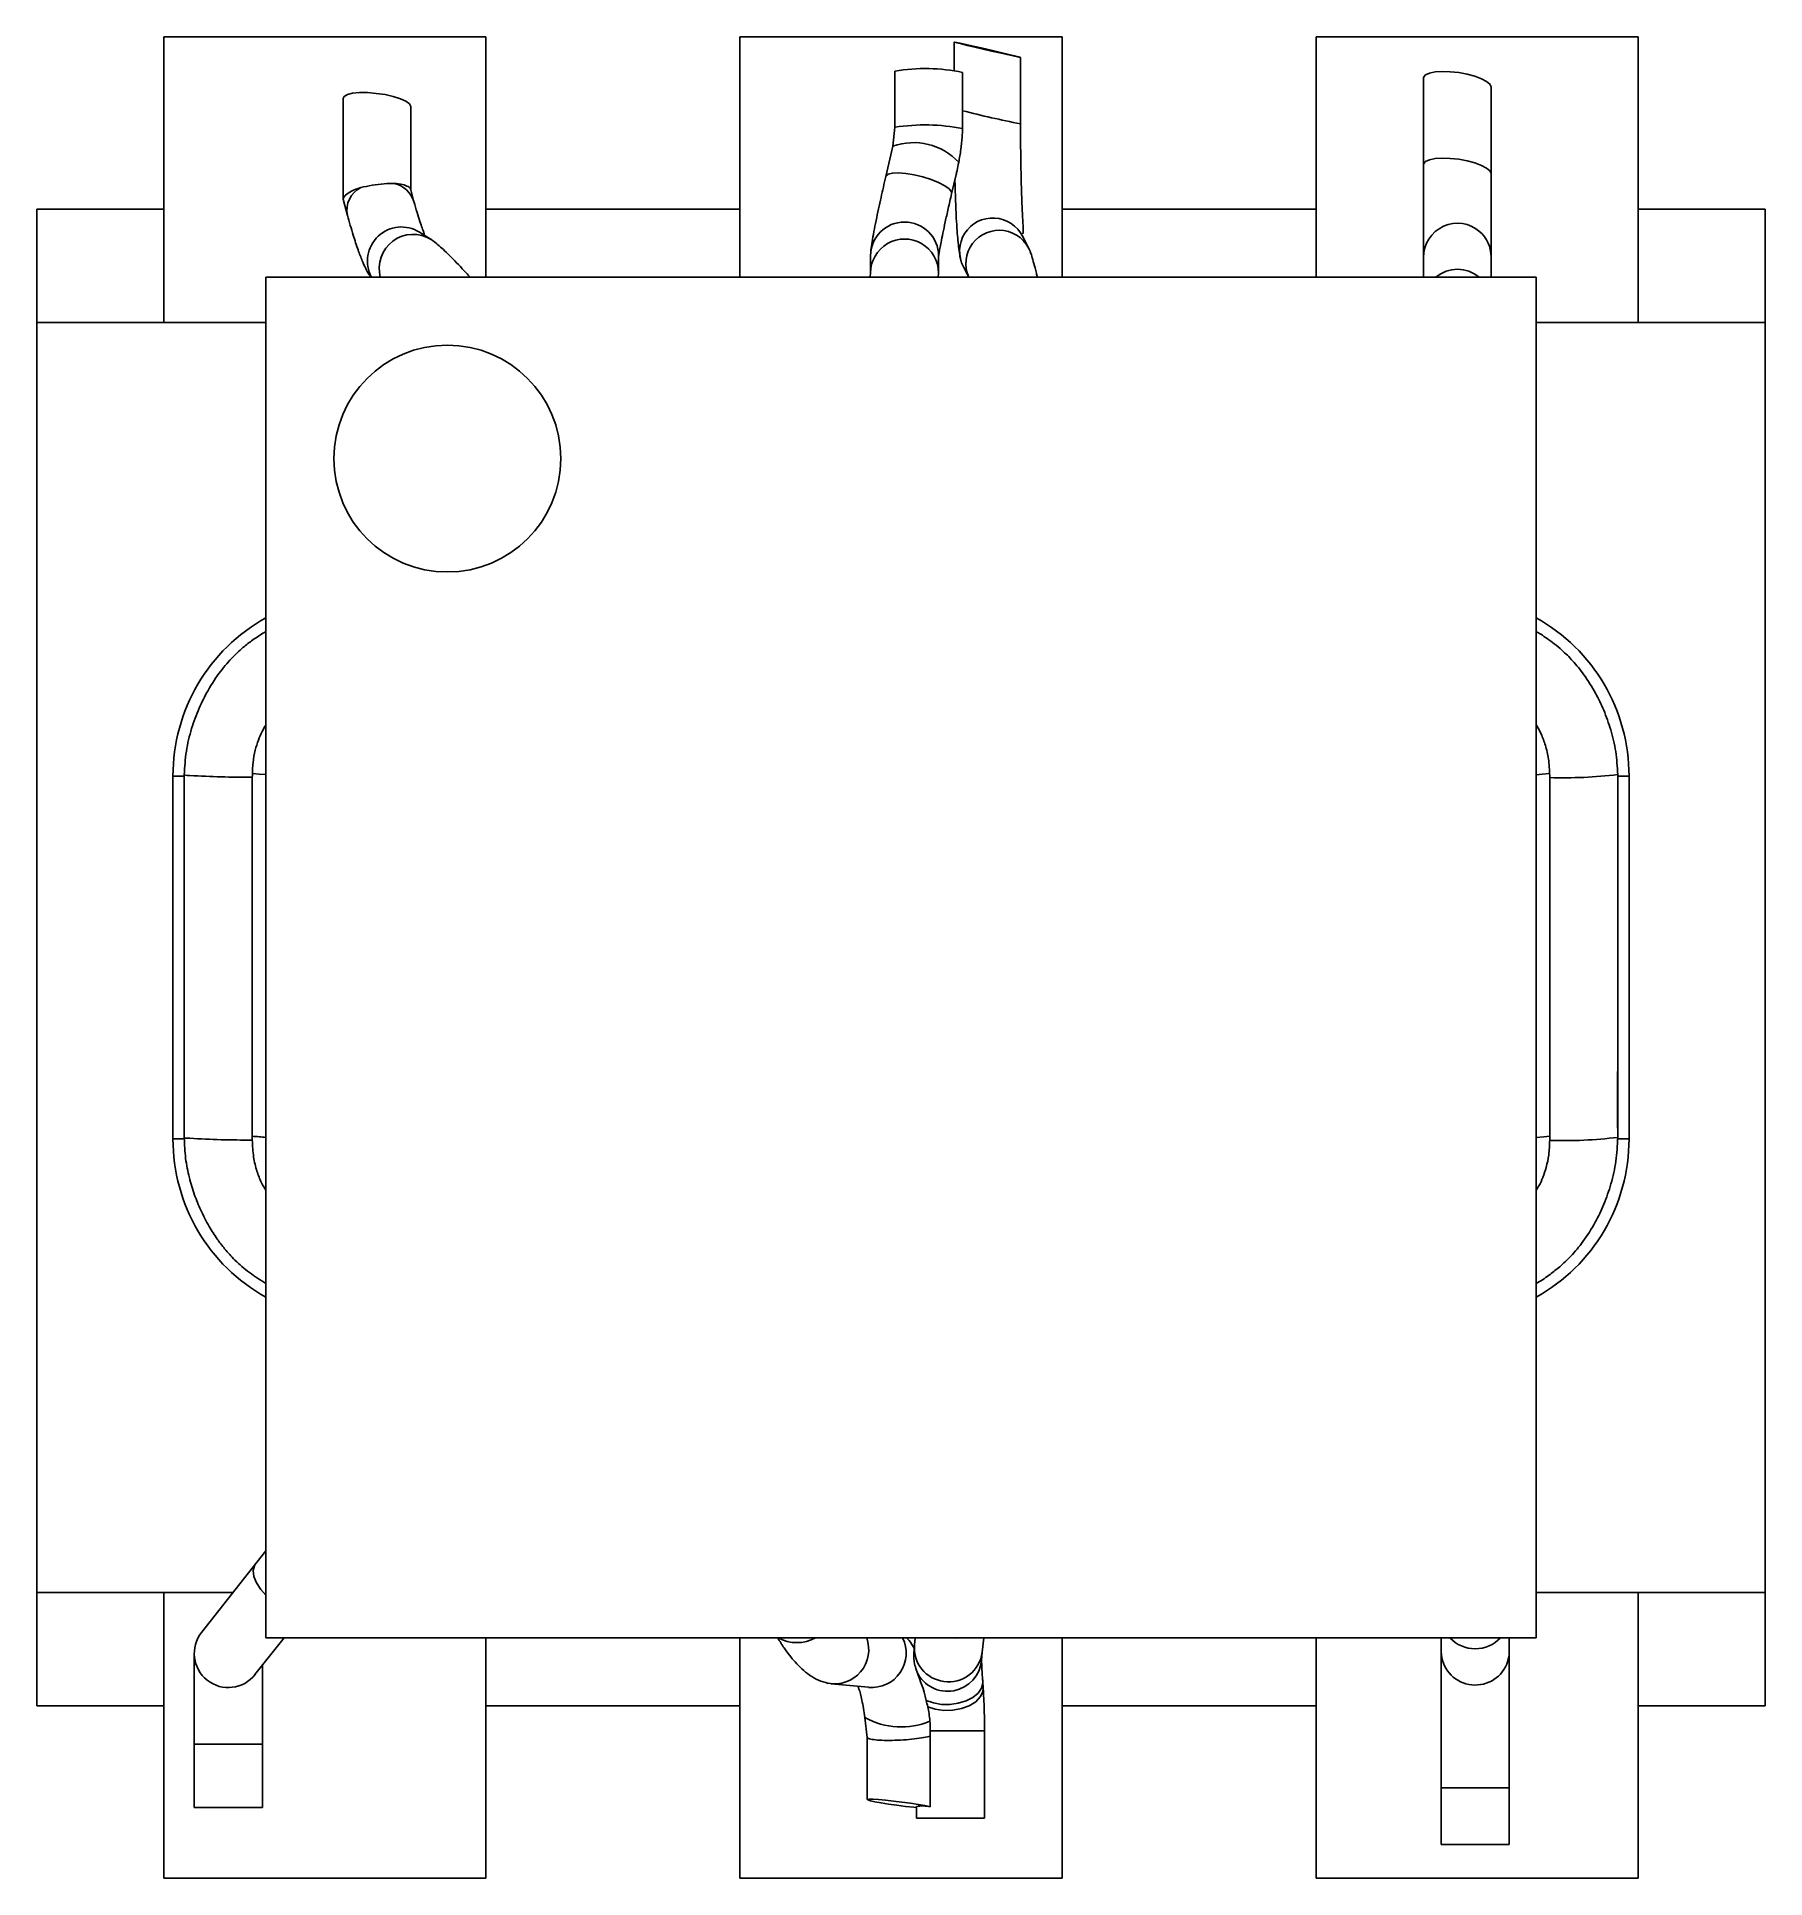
# Model space of a CAD drawing. Header units: millimetres. Extents: x -1.91 to 1.91, y -2.03 to 2.03.
import ezdxf

# ---------------------------------------------------------------- set-up
doc = ezdxf.new("R2010")
doc.units = ezdxf.units.MM

msp = doc.modelspace()

# ---------------------------------------------------------------- linework, layer by layer
at = {"color": 7, "linetype": 'Continuous', "lineweight": 25}
for p, q in [((-1.625, 2.03), (-0.915, 2.03)), ((-1.625, 1.4), (-1.625, 2.03)), ((-0.915, 2.03), (-0.915, 1.5)), ((-0.355, 2.03), (0.355, 2.03)), ((-0.355, 1.5), (-0.355, 2.03)), ((0.355, 2.03), (0.355, 1.5)), ((0.915, 2.03), (1.625, 2.03)), ((0.915, 1.5), (0.915, 2.03)), ((1.625, 2.03), (1.625, 1.4)), ((0.1173, 2.0185), (0.1173, 1.955)), ((0.2046, 1.9991), (0.1765, 2.0056)), ((-0.0135, 1.9546), (-0.0135, 1.8305)), ((0.1358, 1.8671), (0.1358, 1.9516)), ((0.2634, 1.838), (0.2634, 1.9846)), ((1.1521, 1.9394), (1.1521, 1.7483)), ((1.3007, 1.7288), (1.3007, 1.9198)), ((-1.2296, 1.894), (-1.2296, 1.6697)), ((-1.0807, 1.6921), (-1.0807, 1.8764)), ((-0.0135, 1.8306), (-0.0178, 1.7886)), ((-0.0178, 1.7887), (-0.0335, 1.7219)), ((0.1116, 1.6838), (0.1215, 1.7262)), ((-1.2293, 1.6694), (-1.2201, 1.636)), ((-1.0736, 1.6661), (-1.0809, 1.6928)), ((-1.905, 1.65), (-1.905, -1.65)), ((-1.625, 1.65), (-1.905, 1.65)), ((-0.355, 1.65), (-0.915, 1.65)), ((0.915, 1.65), (0.355, 1.65)), ((1.905, 1.65), (1.625, 1.65)), ((1.905, -1.65), (1.905, 1.65)), ((-1.0354, 1.5832), (-1.0615, 1.5993)), ((0.2821, 1.5624), (0.2683, 1.5896)), ((-0.0672, 1.5469), (-0.0672, 1.5095)), ((0.0828, 1.5093), (0.0828, 1.5468)), ((1.1521, 1.5434), (1.1521, 1.5)), ((1.3007, 1.5), (1.3007, 1.5453)), ((0.0822, 1.5), (0.0828, 1.5089)), ((0.1377, 1.5228), (0.1493, 1.5)), ((1.4, 1.5), (-1.4, 1.5)), ((-1.4, 1.5), (-1.4, -1.5)), ((1.4, -1.5), (1.4, 1.5)), ((-1.4, 1.4), (-1.905, 1.4)), ((1.905, 1.4), (1.4, 1.4)), ((-1.605, -0.4), (-1.605, 0.4)), ((-1.5797, 0.4), (-1.605, 0.4)), ((-1.58, 0.4015), (-1.58, 0.3432)), ((1.605, 0.4), (1.5793, 0.4)), ((1.605, 0.4), (1.605, -0.4)), ((-1.5799, -0.4), (-1.605, -0.4)), ((1.605, -0.4), (1.5798, -0.4)), ((-1.4, -1.3085), (-1.5418, -1.4882)), ((-1.905, -1.4), (-1.4722, -1.4)), ((-1.625, -2.03), (-1.625, -1.4)), ((1.4, -1.4), (1.905, -1.4)), ((1.625, -1.4), (1.625, -2.03)), ((-1.4241, -1.5812), (-1.36, -1.5)), ((-1.4, -1.5), (1.4, -1.5)), ((-0.915, -1.5), (-0.915, -2.03)), ((-0.355, -2.03), (-0.355, -1.5)), ((0.0315, -1.5), (0.0298, -1.5157)), ((0.1789, -1.5317), (0.1823, -1.5)), ((0.355, -1.5), (0.355, -2.03)), ((0.915, -2.03), (0.915, -1.5)), ((1.1908, -1.5), (1.1908, -1.9554)), ((1.3408, -1.9554), (1.3408, -1.5)), ((-1.5579, -1.5347), (-1.5579, -1.8743)), ((0.0296, -1.5176), (0.0283, -1.5338)), ((0.1775, -1.5497), (0.179, -1.5308)), ((-1.4079, -1.8743), (-1.4079, -1.5607)), ((-0.1537, -1.6014), (-0.0713, -1.6092)), ((0.1811, -1.6101), (0.1802, -1.597)), ((-1.905, -1.65), (-1.625, -1.65)), ((-0.915, -1.65), (-0.355, -1.65)), ((0.355, -1.65), (0.915, -1.65)), ((1.625, -1.65), (1.905, -1.65)), ((-0.0795, -1.6758), (-0.0743, -1.7197)), ((-1.4079, -1.7347), (-1.5579, -1.7347)), ((-0.0744, -1.7194), (-0.0744, -1.8565)), ((0.0642, -1.7166), (0.0642, -1.8724)), ((0.1841, -1.7054), (0.0645, -1.7054)), ((0.1841, -1.8977), (0.1841, -1.7054)), ((1.3408, -1.8306), (1.1908, -1.8306)), ((-1.4079, -1.8743), (-1.5579, -1.8743)), ((0.0341, -1.8718), (0.0341, -1.8977)), ((0.1841, -1.8977), (0.0341, -1.8977)), ((1.3408, -1.9554), (1.1908, -1.9554)), ((-0.915, -2.03), (-1.625, -2.03)), ((0.355, -2.03), (-0.355, -2.03)), ((1.625, -2.03), (0.915, -2.03))]:
    msp.add_line(p, q, dxfattribs=at)
at = {"color": 7, "linetype": 'Continuous', "lineweight": 25, "flags": 128}
for points in [[(0.2046, 1.9991), (0.2223, 1.9949), (0.2379, 1.9911), (0.2504, 1.9881), (0.259, 1.9859), (0.2631, 1.9847), (0.2625, 1.9846), (0.2571, 1.9857), (0.2474, 1.9878), (0.2339, 1.9907), (0.2176, 1.9944), (0.1995, 1.9985), (0.1808, 2.0029), (0.1628, 2.0071), (0.1465, 2.011), (0.1332, 2.0143), (0.1235, 2.0167), (0.1182, 2.0181), (0.1177, 2.0185), (0.1219, 2.0177), (0.1305, 2.0159), (0.1431, 2.0131), (0.1588, 2.0096), (0.1765, 2.0056)], [(1.3007, 1.9197), (1.3007, 1.92), (1.2981, 1.9258), (1.2909, 1.9318), (1.2796, 1.9377), (1.265, 1.9431), (1.2479, 1.9476), (1.2294, 1.951), (1.2107, 1.953), (1.193, 1.9535), (1.1775, 1.9525), (1.165, 1.95), (1.1565, 1.9463), (1.1524, 1.9415), (1.1521, 1.9394)], [(-1.0807, 1.8767), (-1.0836, 1.8822), (-1.0914, 1.888), (-1.1035, 1.8935), (-1.1192, 1.8985), (-1.1373, 1.9025), (-1.1566, 1.9054), (-1.1758, 1.9069), (-1.1936, 1.9069), (-1.2088, 1.9055), (-1.2203, 1.9026), (-1.2274, 1.8986), (-1.2296, 1.894)], [(1.3007, 1.7287), (1.3007, 1.729), (1.2981, 1.7347), (1.291, 1.7407), (1.2797, 1.7466), (1.2651, 1.752), (1.248, 1.7565), (1.2295, 1.7599), (1.2108, 1.7619), (1.1931, 1.7624), (1.1775, 1.7614), (1.165, 1.759), (1.1565, 1.7552), (1.1524, 1.7504), (1.1521, 1.7483)], [(0.1116, 1.6838), (0.111, 1.688), (0.106, 1.6945), (0.0964, 1.7015), (0.0828, 1.7086), (0.0663, 1.7153), (0.048, 1.7212), (0.029, 1.7258), (0.0107, 1.7288), (-0.0056, 1.7301), (-0.0189, 1.7295), (-0.0283, 1.7271), (-0.0331, 1.7231), (-0.0335, 1.7219)], [(-1.43, 0.4058), (-1.4151, 0.4046), (-1.4, 0.4032)], [(1.4, 0.4028), (1.4134, 0.4043), (1.43, 0.4059)], [(1.4, -0.3972), (1.4173, -0.3953), (1.4306, -0.394)], [(-1.4, -1.4058), (-1.4114, -1.3932), (-1.421, -1.3786), (-1.4267, -1.3645), (-1.4283, -1.3518), (-1.4255, -1.3413), (-1.4235, -1.3383)], [(0.1267, -1.5), (0.1224, -1.5005), (0.1041, -1.5)], [(1.3408, -1.5306), (1.3403, -1.5397), (1.3353, -1.5582)], [(0.1802, -1.597), (0.1802, -1.6001), (0.1773, -1.6114), (0.1699, -1.6221), (0.1584, -1.6315), (0.1436, -1.6391), (0.1263, -1.6444), (0.1077, -1.647), (0.089, -1.6468), (0.0713, -1.6437), (0.0558, -1.6381)], [(0.1811, -1.6101), (0.1803, -1.6188), (0.1748, -1.6303), (0.1646, -1.6409), (0.1504, -1.6497), (0.1332, -1.6561), (0.1141, -1.6597), (0.0944, -1.6602), (0.0756, -1.6577), (0.0589, -1.6522)], [(0.0642, -1.8724), (0.0527, -1.8701), (0.0379, -1.8675), (0.0206, -1.8648), (0.002, -1.8623), (-0.0168, -1.8599), (-0.0344, -1.858), (-0.0499, -1.8566), (-0.0621, -1.8558), (-0.0704, -1.8557), (-0.0742, -1.8563), (-0.0732, -1.8574), (-0.0675, -1.8592), (-0.0575, -1.8614), (-0.0438, -1.8639), (-0.0273, -1.8665), (-0.0091, -1.8691), (0.0098, -1.8716), (0.028, -1.8737), (0.0341, -1.8743)]]:
    msp.add_lwpolyline(points, dxfattribs=at)
at = {"color": 7, "linetype": 'Continuous', "lineweight": 25}
msp.add_circle((-1, 1.1), 0.25, dxfattribs=at)
for centre, radius, start, end in [((0.0529, 1.5462), 0.4138, 78.4519, 99.2363), ((0.0526, 1.4151), 0.4207, 78.6246, 99.0442), ((0.8487, 4.7047), 2.9259, 255.8967, 258.4609), ((0.028, 1.6616), 0.1351, 42.7645, 109.8508), ((-1.131, 1.6484), 0.0601, 17.7966, 76.4139), ((-1.1663, 1.6481), 0.0552, 116.2346, 191.9892), ((0.2024, 1.5573), 0.0733, 26.1195, 208.0881), ((-1.1012, 1.5357), 0.075, 58.0303, 208.4568), ((-1.0751, 1.5193), 0.0752, 58.3781, 194.8664), ((0.0078, 1.5467), 0.075, 0.1381, 179.8249), ((0.0078, 1.5092), 0.075, 0.1135, 180.2508), ((0.2164, 1.5301), 0.0734, 20.4464, 204.2144), ((1.2267, 1.5444), 0.0746, 48.4399, 180.8398), ((1.226, 1.545), 0.0747, 0.1893, 47.7465), ((1.2268, 1.4435), 0.0739, 49.8333, 130.1667), ((-1.205, 0.4), 0.4, 119.1764, 180), ((1.205, 0.4), 0.4, 0, 60.8236), ((-1.5693, 0.4532), 0.0519, 258.0984, 271.7627), ((-1.4418, 2.4354), 2.0379, 266.46, 270.3314), ((1.4604, 1.3954), 0.9992, 268.2601, 276.8689), ((-1.205, -0.4), 0.4, 180, 240.8236), ((-1.5693, -0.3467), 0.0519, 258.1009, 271.7608), ((-1.4418, 1.6366), 2.0391, 266.4608, 270.33), ((-1.5452, -1.864), 1.4744, 84.3481, 85.5298), ((1.205, -0.4), 0.4, 299.1764, 0), ((1.4604, 0.5954), 0.9992, 268.2597, 276.8691), ((-1.4829, -1.5347), 0.075, 141.7246, 321.7246), ((-0.2296, -1.4258), 0.0849, 241.0116, 298.9884), ((-0.1468, -1.5259), 0.0757, 259.5866, 19.9767), ((-0.0644, -1.5338), 0.0758, 264.7535, 26.495), ((1.2658, -1.4481), 0.0762, 222.9251, 317.0749), ((0.1034, -1.5227), 0.074, 174.5564, 263.2638), ((0.1053, -1.5229), 0.0741, 261.778, 353.1404), ((1.266, -1.529), 0.0752, 181.2333, 337.1789), ((0.1027, -1.5428), 0.0751, 206.1489, 354.7326), ((0.0005, -1.5324), 0.1642, 240.8322, 292.6747), ((0.0477, -1.9505), 0.0798, 78.0315, 99.7998)]:
    msp.add_arc(centre, radius, start, end, dxfattribs=at)
for points, knots in [([(0.1356, 1.8276), (0.1355, 1.8214), (0.1353, 1.8152), (0.1349, 1.8091), (0.1342, 1.7997), (0.1333, 1.7905), (0.132, 1.7812), (0.1307, 1.7719), (0.1291, 1.7626), (0.1272, 1.7533)], [0, 0, 0, 0, 0.0000186448, 0.0000186448, 0.0000186448, 0.00004676309, 0.00004676309, 0.00004676309, 0.00007508603, 0.00007508603, 0.00007508603, 0.00007508603]), ([(0.2683, 1.5954), (0.2687, 1.5959), (0.2699, 1.5973), (0.2694, 1.6085), (0.2685, 1.6244), (0.2675, 1.6429), (0.2666, 1.6633), (0.2657, 1.6897), (0.2648, 1.7209), (0.2642, 1.7553), (0.2636, 1.7949), (0.2635, 1.8234), (0.2634, 1.838)], [0, 0, 0, 0, 0.068883, 0.206891, 0.306372, 0.363403, 0.445198, 0.552105, 0.647918, 0.755804, 0.873959, 1, 1, 1, 1]), ([(0.1272, 1.7533), (0.126, 1.7473), (0.1241, 1.7383), (0.1222, 1.729), (0.1216, 1.7263), (0.1215, 1.7262)], [0, 0, 0, 0, 0.656941, 0.986663, 1, 1, 1, 1]), ([(1.1521, 1.7483), (1.1521, 1.7411), (1.1521, 1.7255), (1.1521, 1.7003), (1.1521, 1.6719), (1.1521, 1.6414), (1.1521, 1.6104), (1.1521, 1.5817), (1.1521, 1.5572), (1.1521, 1.5473), (1.1521, 1.5422)], [0, 0, 0, 0, 0.079097, 0.172257, 0.279965, 0.402144, 0.537852, 0.685041, 0.840483, 1, 1, 1, 1]), ([(-1.1907, 1.6976), (-1.183, 1.6994), (-1.1745, 1.7012), (-1.1658, 1.7027), (-1.1571, 1.7042), (-1.1479, 1.7054), (-1.1391, 1.7061), (-1.1314, 1.7068), (-1.1237, 1.707), (-1.1168, 1.7068)], [0, 0, 0, 0, 0.00002687126, 0.00002687126, 0.00002687126, 0.00005383184, 0.00005383184, 0.00005383184, 0.00007744366, 0.00007744366, 0.00007744366, 0.00007744366]), ([(-1.1168, 1.7068), (-1.1105, 1.7062), (-1.0977, 1.7049), (-1.0858, 1.6998), (-1.0802, 1.6954), (-1.0809, 1.6928), (-1.0809, 1.6928)], [0, 0, 0, 0, 0.324096, 0.648046, 0.996816, 1, 1, 1, 1]), ([(-0.0335, 1.7219), (-0.0371, 1.7063), (-0.0428, 1.6817), (-0.0498, 1.6497), (-0.0552, 1.624), (-0.0601, 1.5993), (-0.0639, 1.5771), (-0.0666, 1.5587), (-0.067, 1.5511), (-0.0672, 1.5473)], [0, 0, 0, 0, 0.191233, 0.303226, 0.425934, 0.558625, 0.699944, 0.847902, 1, 1, 1, 1]), ([(0.1189, 1.715), (0.119, 1.7089), (0.1193, 1.6964), (0.12, 1.6768), (0.1208, 1.6541), (0.122, 1.628), (0.1236, 1.603), (0.1254, 1.5804), (0.1275, 1.5614), (0.13, 1.545), (0.132, 1.5378), (0.133, 1.5342)], [0, 0, 0, 0, 0.069387, 0.141744, 0.233922, 0.347869, 0.483219, 0.598129, 0.723511, 0.858041, 1, 1, 1, 1]), ([(1.3007, 1.5437), (1.3007, 1.5466), (1.3007, 1.5524), (1.3007, 1.5685), (1.3007, 1.5895), (1.3007, 1.6148), (1.3007, 1.6427), (1.3007, 1.6717), (1.3007, 1.7005), (1.3007, 1.7196), (1.3007, 1.7288)], [0, 0, 0, 0, 0.132819, 0.267509, 0.401813, 0.533493, 0.660537, 0.781323, 0.894703, 1, 1, 1, 1]), ([(-1.2252, 1.6802), (-1.2254, 1.68), (-1.2284, 1.6768), (-1.2313, 1.673), (-1.229, 1.6701), (-1.2286, 1.6696)], [0, 0, 0, 0, 0.0653938, 0.861649, 1, 1, 1, 1]), ([(-1.1907, 1.6976), (-1.1986, 1.6952), (-1.2057, 1.6924), (-1.2115, 1.6895), (-1.2169, 1.6868), (-1.2214, 1.6838), (-1.2244, 1.6809), (-1.2247, 1.6807), (-1.2249, 1.6805), (-1.2252, 1.6802)], [0, 0, 0, 0, 0.00002806703, 0.00002806703, 0.00002806703, 0.00005431768, 0.00005431768, 0.00005431768, 0.0000564837, 0.0000564837, 0.0000564837, 0.0000564837]), ([(-1.0499, 1.5912), (-1.0499, 1.5916), (-1.0498, 1.5925), (-1.052, 1.5983), (-1.0555, 1.6082), (-1.0606, 1.6229), (-1.0667, 1.6422), (-1.0714, 1.6585), (-1.0737, 1.6669)], [0, 0, 0, 0, 0.127246, 0.276654, 0.439884, 0.615963, 0.803346, 1, 1, 1, 1]), ([(0.0828, 1.5473), (0.083, 1.5486), (0.0833, 1.5507), (0.0854, 1.563), (0.0882, 1.5772), (0.0922, 1.597), (0.0975, 1.6219), (0.104, 1.6511), (0.109, 1.6728), (0.1116, 1.6838)], [0, 0, 0, 0, 0.189751, 0.302165, 0.425751, 0.559447, 0.701459, 0.849307, 1, 1, 1, 1]), ([(-1.2203, 1.6367), (-1.2161, 1.6217), (-1.2082, 1.5936), (-1.1974, 1.5611), (-1.1884, 1.5372), (-1.1806, 1.5203), (-1.1744, 1.5081), (-1.1698, 1.502), (-1.1684, 1.5)], [0, 0, 0, 0, 0.260425, 0.487181, 0.675873, 0.824542, 0.942712, 1, 1, 1, 1]), ([(-0.9499, 1.5), (-0.9557, 1.5064), (-0.9741, 1.5265), (-0.9995, 1.5523), (-1.0252, 1.5762), (-1.0355, 1.5829), (-1.0407, 1.5862)], [0, 0, 0, 0, 0.133294, 0.418777, 0.709717, 1, 1, 1, 1]), ([(0.3004, 1.5), (0.2997, 1.503), (0.2969, 1.515), (0.2928, 1.5307), (0.2882, 1.5472), (0.2861, 1.5532), (0.285, 1.5561)], [0, 0, 0, 0, 0.09958, 0.405107, 0.706136, 1, 1, 1, 1]), ([(-0.0673, 1.5085), (-0.0673, 1.5084), (-0.0674, 1.5082), (-0.0682, 1.5028), (-0.0687, 1.5)], [0, 0, 0, 0, 0.4834, 1, 1, 1, 1]), ([(-1.4, 0.7189), (-1.4087, 0.7135), (-1.4252, 0.7034), (-1.4494, 0.6848), (-1.4747, 0.6616), (-1.5022, 0.6294), (-1.5273, 0.5913), (-1.5485, 0.5487), (-1.5649, 0.504), (-1.5771, 0.4547), (-1.579, 0.4201), (-1.58, 0.4025)], [0, 0, 0, 0, 0.081016, 0.152287, 0.241004, 0.351785, 0.485651, 0.600638, 0.726595, 0.860966, 1, 1, 1, 1]), ([(1.5799, 0.4034), (1.579, 0.4204), (1.5771, 0.4538), (1.5656, 0.5013), (1.5503, 0.5443), (1.5306, 0.5851), (1.5077, 0.6217), (1.4824, 0.6532), (1.4599, 0.6754), (1.4408, 0.6914), (1.4251, 0.7029), (1.4118, 0.712), (1.4034, 0.7168), (1.4, 0.7188)], [0, 0, 0, 0, 0.134787, 0.26443, 0.38543, 0.495402, 0.62262, 0.726856, 0.8144, 0.872379, 0.923758, 0.968478, 1, 1, 1, 1]), ([(-1.43, 0.3975), (-1.4297, 0.4084), (-1.4292, 0.4284), (-1.4242, 0.4559), (-1.4171, 0.4786), (-1.4095, 0.4974), (-1.4029, 0.5078), (-1.4, 0.5125)], [0, 0, 0, 0, 0.2697219, 0.4979593, 0.6936564, 0.862711, 1, 1, 1, 1]), ([(1.4, 0.5133), (1.4005, 0.5125), (1.4057, 0.5053), (1.413, 0.4889), (1.4225, 0.4633), (1.429, 0.4319), (1.4297, 0.409), (1.4301, 0.3966)], [0, 0, 0, 0, 0.023111, 0.217066, 0.438714, 0.695711, 1, 1, 1, 1]), ([(-1.58, 0.4025), (-1.58, 0.368), (-1.5801, 0.3013), (-1.5799, 0.2013), (-1.58, 0.1024), (-1.58, 0.0025), (-1.5799, -0.0975), (-1.58, -0.1963), (-1.5798, -0.2963), (-1.5799, -0.363), (-1.58, -0.3975)], [0, 0, 0, 0, 0.129239, 0.250012, 0.375013, 0.500016, 0.625017, 0.750012, 0.870787, 1, 1, 1, 1]), ([(-1.43, -0.4025), (-1.4301, -0.3652), (-1.4302, -0.289), (-1.43, -0.1747), (-1.4301, -0.0596), (-1.43, 0.0546), (-1.4301, 0.1697), (-1.4299, 0.284), (-1.43, 0.3603), (-1.43, 0.3975)], [0, 0, 0, 0, 0.139545, 0.285685, 0.428536, 0.571397, 0.71426, 0.860437, 1, 1, 1, 1]), ([(1.4301, 0.3966), (1.43, 0.3594), (1.4299, 0.2831), (1.4301, 0.1688), (1.4301, 0.0537), (1.4301, -0.0604), (1.43, -0.1755), (1.4303, -0.2898), (1.4301, -0.3661), (1.4301, -0.4034)], [0, 0, 0, 0, 0.139553, 0.285704, 0.428561, 0.571427, 0.714286, 0.86043, 1, 1, 1, 1]), ([(1.5799, -0.3966), (1.5798, -0.3621), (1.5797, -0.2953), (1.58, -0.1953), (1.5799, -0.0965), (1.5799, 0.0034), (1.5799, 0.1033), (1.5799, 0.2021), (1.5802, 0.3021), (1.58, 0.3688), (1.5799, 0.4034)], [0, 0, 0, 0, 0.1292406, 0.2500551, 0.3750658, 0.5000758, 0.6250764, 0.7500588, 0.8708018, 1, 1, 1, 1]), ([(1.58, -0.3988), (1.58, -0.3597), (1.5799, -0.2834), (1.58, -0.1691), (1.58, -0.0562), (1.58, 0.0561), (1.5801, 0.1676), (1.5801, 0.2822), (1.58, 0.3604), (1.58, 0.4012)], [0, 0, 0, 0, 0.14643, 0.28577, 0.428637, 0.570317, 0.707249, 0.847312, 1, 1, 1, 1]), ([(-1.58, 0.2606), (-1.58, 0.2409), (-1.58, 0.1878), (-1.58, 0.1015), (-1.58, 0.0015), (-1.58, -0.0984), (-1.58, -0.1973), (-1.5799, -0.2973), (-1.5799, -0.364), (-1.58, -0.3985)], [0, 0, 0, 0, 0.0897603, 0.2414683, 0.3931794, 0.5448891, 0.6965928, 0.843174, 1, 1, 1, 1]), ([(-1.58, -0.3975), (-1.5794, -0.4127), (-1.5782, -0.4424), (-1.5696, -0.4846), (-1.5582, -0.5227), (-1.5436, -0.5588), (-1.5269, -0.5912), (-1.5088, -0.6195), (-1.4899, -0.6442), (-1.4667, -0.6695), (-1.4366, -0.6958), (-1.4123, -0.7109), (-1.4, -0.7185)], [0, 0, 0, 0, 0.118603, 0.231201, 0.335088, 0.428432, 0.5347, 0.619302, 0.689704, 0.777329, 0.886756, 1, 1, 1, 1]), ([(-1.4, -0.5138), (-1.4033, -0.5082), (-1.4113, -0.4947), (-1.4208, -0.4699), (-1.4285, -0.4383), (-1.4295, -0.415), (-1.43, -0.4025)], [0, 0, 0, 0, 0.166672, 0.404184, 0.677552, 1, 1, 1, 1]), ([(1.4, -0.7188), (1.4012, -0.7181), (1.412, -0.7123), (1.4295, -0.6999), (1.454, -0.6808), (1.4789, -0.6571), (1.5058, -0.6246), (1.5301, -0.5861), (1.5506, -0.5432), (1.5662, -0.4984), (1.5776, -0.4489), (1.5791, -0.4143), (1.5799, -0.3966)], [0, 0, 0, 0, 0.010872, 0.095432, 0.165697, 0.253041, 0.362022, 0.49365, 0.606727, 0.730656, 0.862975, 1, 1, 1, 1]), ([(1.4301, -0.4034), (1.4296, -0.4142), (1.4288, -0.4342), (1.4232, -0.4616), (1.4155, -0.4842), (1.4081, -0.5012), (1.4021, -0.5101), (1.4, -0.5134)], [0, 0, 0, 0, 0.281133, 0.518919, 0.722954, 0.899421, 1, 1, 1, 1]), ([(-0.2719, -1.5), (-0.2672, -1.5076), (-0.2553, -1.5271), (-0.2373, -1.5499), (-0.2183, -1.5692), (-0.2012, -1.583), (-0.1817, -1.5946), (-0.1677, -1.5984), (-0.1604, -1.6004)], [0, 0, 0, 0, 0.146432, 0.378449, 0.513332, 0.661666, 0.823892, 1, 1, 1, 1]), ([(0.0291, -1.5239), (0.0257, -1.5175), (0.0211, -1.5085), (0.0143, -1.5019), (0.0123, -1.5)], [0, 0, 0, 0, 0.717907, 1, 1, 1, 1]), ([(0.0283, -1.5338), (0.0283, -1.5344), (0.0281, -1.5358), (0.0281, -1.5392), (0.0282, -1.5431), (0.0285, -1.548), (0.0298, -1.5571), (0.032, -1.5665), (0.0343, -1.5732), (0.0353, -1.5759)], [0, 0, 0, 0, 0.060911, 0.136256, 0.212038, 0.281578, 0.405395, 0.758419, 1, 1, 1, 1]), ([(0.1802, -1.597), (0.18, -1.5936), (0.1793, -1.5839), (0.1785, -1.5701), (0.1779, -1.5579), (0.1776, -1.5508), (0.1776, -1.5475), (0.1776, -1.5478), (0.1776, -1.5479)], [0, 0, 0, 0, 0.128501, 0.369972, 0.60761, 0.802548, 0.954323, 1, 1, 1, 1]), ([(-0.0948, -1.607), (-0.0941, -1.6089), (-0.0914, -1.6157), (-0.0854, -1.6382), (-0.0816, -1.6623), (-0.0796, -1.6756)], [0, 0, 0, 0, 0.143523, 0.529714, 1, 1, 1, 1]), ([(0.1841, -1.7054), (0.1841, -1.7008), (0.184, -1.6874), (0.1837, -1.6653), (0.1828, -1.64), (0.1819, -1.6218), (0.1813, -1.6123), (0.1811, -1.6101)], [0, 0, 0, 0, 0.136698, 0.397463, 0.659192, 0.922929, 1, 1, 1, 1]), ([(-0.0736, -1.7196), (-0.0738, -1.7198), (-0.0746, -1.7213), (-0.0677, -1.7235), (-0.0532, -1.7256), (-0.032, -1.7265), (-0.0074, -1.726), (0.0178, -1.7244), (0.0408, -1.7217), (0.056, -1.7189), (0.0623, -1.7171), (0.0642, -1.7166)], [0, 0, 0, 0, 0.028745, 0.162802, 0.296374, 0.42838, 0.558461, 0.687124, 0.815476, 0.944728, 1, 1, 1, 1])]:
    msp.add_open_spline(points, degree=3, knots=knots, dxfattribs=at)
for points in [[(0.1358, 1.8671), (0.1358, 1.8539), (0.1358, 1.8407), (0.1356, 1.8276)], [(0.0353, -1.5759), (0.042, -1.5941), (0.0502, -1.6122), (0.0558, -1.6381)], [(0.0558, -1.6381), (0.0568, -1.6428), (0.0578, -1.6475), (0.0589, -1.6522)], [(0.0589, -1.6522), (0.0611, -1.6619), (0.0628, -1.6728), (0.0638, -1.6839)], [(0.0638, -1.6839), (0.0644, -1.691), (0.0647, -1.6982), (0.0645, -1.7054)], [(0.0645, -1.7054), (0.0644, -1.7092), (0.0643, -1.7129), (0.0642, -1.7166)]]:
    msp.add_open_spline(points, degree=3, dxfattribs=at)

doc.saveas('drawing.dxf')
